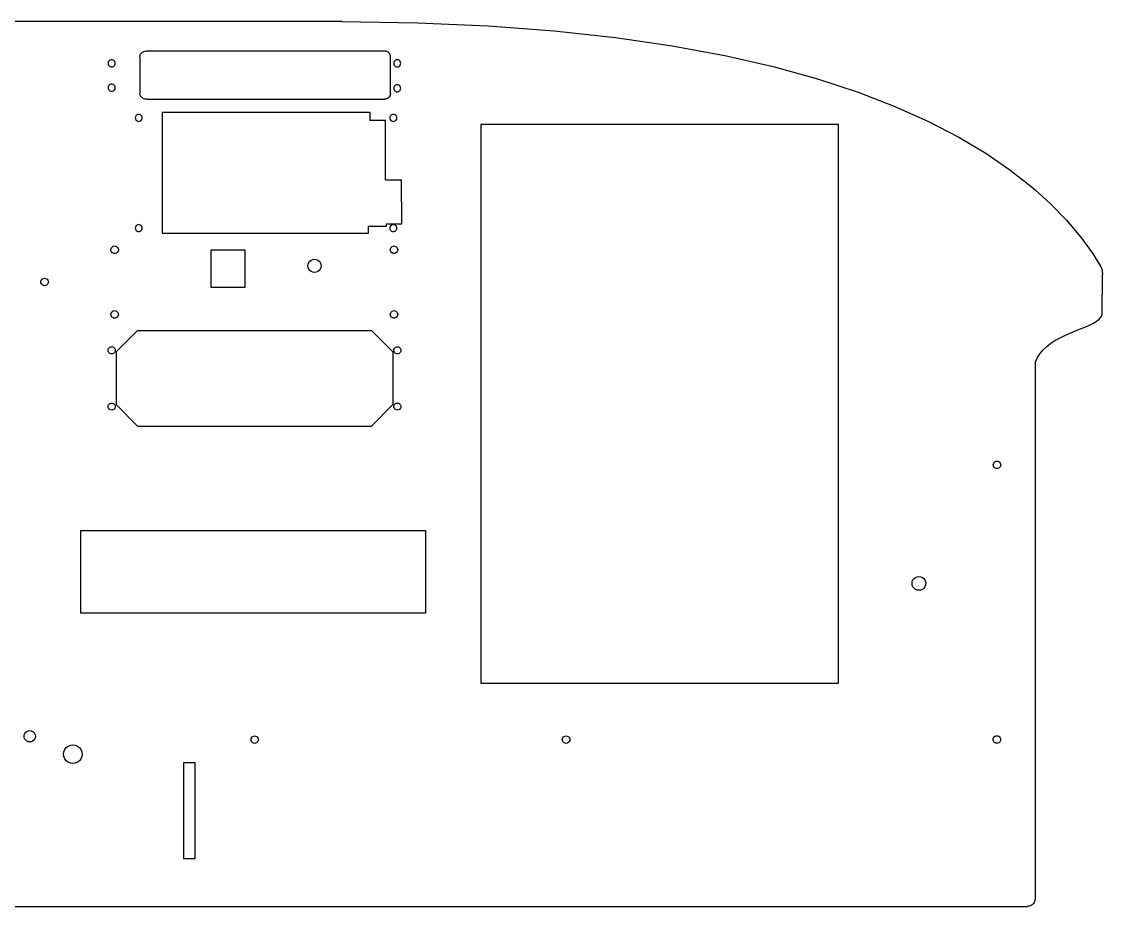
# Model space of a CAD drawing. Extents: x -522 to 650, y -256 to 216.
# Drawn here: x 73 to 650, y -256 to 216 of the extents above; entities that cross this region are included whole.
import ezdxf

# ---------------------------------------------------------------- set-up
doc = ezdxf.new("R2010")
doc.units = 0
doc.layers.get('0').update_dxf_attribs({"linetype": 'CONTINUOUS'})

msp = doc.modelspace()

# ---------------------------------------------------------------- linework, layer by layer
for p, q in [((243.56, 216.08), (-116.44, 216.08)), ((243.56, 216.08), (283.98, 215.52)), ((283.98, 215.52), (321.74, 213.88)), ((321.74, 213.88), (356.92, 211.24)), ((356.92, 211.24), (389.63, 207.67)), ((389.63, 207.67), (419.94, 203.25)), ((419.94, 203.25), (447.95, 198.04)), ((135.74, 197.37), (135.83, 197.83)), ((135.74, 197.37), (135.74, 177.72)), ((135.83, 197.83), (135.98, 198.26)), ((135.98, 198.26), (136.19, 198.68)), ((136.19, 198.68), (136.45, 199.06)), ((136.45, 199.06), (136.76, 199.4)), ((136.76, 199.4), (137.11, 199.7)), ((137.11, 199.7), (137.5, 199.96)), ((137.5, 199.96), (137.92, 200.16)), ((137.92, 200.16), (138.36, 200.3)), ((138.36, 200.3), (138.81, 200.38)), ((138.81, 200.38), (139.27, 200.41)), ((139.27, 200.41), (139.74, 200.37)), ((266.51, 200.37), (139.74, 200.37)), ((266.9, 200.35), (266.51, 200.37)), ((267.28, 200.27), (266.9, 200.35)), ((267.66, 200.15), (267.28, 200.27)), ((268.01, 199.97), (267.66, 200.15)), ((268.33, 199.75), (268.01, 199.97)), ((268.63, 199.5), (268.33, 199.75)), ((268.89, 199.2), (268.63, 199.5)), ((269.11, 198.87), (268.89, 199.2)), ((269.28, 198.52), (269.11, 198.87)), ((269.4, 198.15), (269.28, 198.52)), ((269.48, 197.77), (269.4, 198.15)), ((269.51, 197.37), (269.48, 197.77)), ((269.51, 177.72), (269.51, 197.37)), ((447.95, 198.04), (473.75, 192.12)), ((118.92, 194.31), (118.86, 193.82)), ((118.86, 193.82), (118.92, 193.34)), ((119.11, 194.76), (118.92, 194.31)), ((118.92, 193.34), (119.11, 192.89)), ((119.41, 195.15), (119.11, 194.76)), ((119.11, 192.89), (119.41, 192.5)), ((119.8, 195.45), (119.41, 195.15)), ((119.41, 192.5), (119.8, 192.2)), ((120.25, 195.64), (119.8, 195.45)), ((119.8, 192.2), (120.25, 192.01)), ((120.74, 195.7), (120.25, 195.64)), ((120.25, 192.01), (120.74, 191.95)), ((121.22, 195.64), (120.74, 195.7)), ((120.74, 191.95), (121.22, 192.01)), ((121.67, 195.45), (121.22, 195.64)), ((121.22, 192.01), (121.67, 192.2)), ((122.06, 195.15), (121.67, 195.45)), ((121.67, 192.2), (122.06, 192.5)), ((122.36, 194.76), (122.06, 195.15)), ((122.06, 192.5), (122.36, 192.89)), ((122.55, 194.31), (122.36, 194.76)), ((122.36, 192.89), (122.55, 193.34)), ((122.61, 193.82), (122.55, 194.31)), ((122.55, 193.34), (122.61, 193.82)), ((271.32, 194.31), (271.26, 193.82)), ((271.26, 193.82), (271.32, 193.34)), ((271.51, 194.76), (271.32, 194.31)), ((271.32, 193.34), (271.51, 192.89)), ((271.81, 195.15), (271.51, 194.76)), ((271.51, 192.89), (271.81, 192.5)), ((272.2, 195.45), (271.81, 195.15)), ((271.81, 192.5), (272.2, 192.2)), ((272.65, 195.64), (272.2, 195.45)), ((272.2, 192.2), (272.65, 192.01)), ((273.14, 195.7), (272.65, 195.64)), ((272.65, 192.01), (273.14, 191.95)), ((273.62, 195.64), (273.14, 195.7)), ((273.14, 191.95), (273.62, 192.01)), ((274.07, 195.45), (273.62, 195.64)), ((273.62, 192.01), (274.07, 192.2)), ((274.46, 195.15), (274.07, 195.45)), ((274.07, 192.2), (274.46, 192.5)), ((274.76, 194.76), (274.46, 195.15)), ((274.46, 192.5), (274.76, 192.89)), ((274.95, 194.31), (274.76, 194.76)), ((274.76, 192.89), (274.95, 193.34)), ((275.01, 193.82), (274.95, 194.31)), ((274.95, 193.34), (275.01, 193.82)), ((473.75, 192.12), (497.44, 185.57)), ((497.44, 185.57), (519.1, 178.46)), ((118.92, 181.31), (118.86, 180.82)), ((118.86, 180.82), (118.92, 180.34)), ((119.11, 181.76), (118.92, 181.31)), ((118.92, 180.34), (119.11, 179.89)), ((119.41, 182.15), (119.11, 181.76)), ((119.11, 179.89), (119.41, 179.5)), ((119.8, 182.45), (119.41, 182.15)), ((119.41, 179.5), (119.8, 179.2)), ((120.25, 182.64), (119.8, 182.45)), ((119.8, 179.2), (120.25, 179.01)), ((120.74, 182.7), (120.25, 182.64)), ((120.25, 179.01), (120.74, 178.95)), ((121.22, 182.64), (120.74, 182.7)), ((120.74, 178.95), (121.22, 179.01)), ((121.67, 182.45), (121.22, 182.64)), ((121.22, 179.01), (121.67, 179.2)), ((122.06, 182.15), (121.67, 182.45)), ((121.67, 179.2), (122.06, 179.5)), ((122.36, 181.76), (122.06, 182.15)), ((122.06, 179.5), (122.36, 179.89)), ((122.55, 181.31), (122.36, 181.76)), ((122.36, 179.89), (122.55, 180.34)), ((122.61, 180.82), (122.55, 181.31)), ((122.55, 180.34), (122.61, 180.82)), ((271.32, 181.01), (271.26, 180.52)), ((271.26, 180.52), (271.32, 180.04)), ((271.51, 181.46), (271.32, 181.01)), ((271.32, 180.04), (271.51, 179.59)), ((271.81, 181.85), (271.51, 181.46)), ((271.51, 179.59), (271.81, 179.2)), ((272.2, 182.15), (271.81, 181.85)), ((271.81, 179.2), (272.2, 178.9)), ((272.65, 182.34), (272.2, 182.15)), ((272.2, 178.9), (272.65, 178.71)), ((273.14, 182.4), (272.65, 182.34)), ((273.62, 182.34), (273.14, 182.4)), ((274.07, 182.15), (273.62, 182.34)), ((273.62, 178.71), (274.07, 178.9)), ((274.46, 181.85), (274.07, 182.15)), ((274.07, 178.9), (274.46, 179.2)), ((274.76, 181.46), (274.46, 181.85)), ((274.46, 179.2), (274.76, 179.59)), ((274.95, 181.01), (274.76, 181.46)), ((274.76, 179.59), (274.95, 180.04)), ((275.01, 180.52), (274.95, 181.01)), ((274.95, 180.04), (275.01, 180.52)), ((135.83, 177.27), (135.74, 177.72)), ((135.98, 176.84), (135.83, 177.27)), ((136.19, 176.42), (135.98, 176.84)), ((136.45, 176.04), (136.19, 176.42)), ((136.76, 175.7), (136.45, 176.04)), ((137.11, 175.4), (136.76, 175.7)), ((137.5, 175.14), (137.11, 175.4)), ((137.92, 174.94), (137.5, 175.14)), ((138.36, 174.8), (137.92, 174.94)), ((138.81, 174.71), (138.36, 174.8)), ((139.27, 174.69), (138.81, 174.71)), ((139.74, 174.72), (139.27, 174.69)), ((139.74, 174.72), (266.51, 174.72)), ((266.9, 174.75), (266.51, 174.72)), ((267.28, 174.83), (266.9, 174.75)), ((267.66, 174.95), (267.28, 174.83)), ((268.01, 175.13), (267.66, 174.95)), ((268.33, 175.34), (268.01, 175.13)), ((268.63, 175.6), (268.33, 175.34)), ((268.89, 175.9), (268.63, 175.6)), ((269.11, 176.22), (268.89, 175.9)), ((269.28, 176.58), (269.11, 176.22)), ((269.4, 176.95), (269.28, 176.58)), ((269.48, 177.33), (269.4, 176.95)), ((269.51, 177.72), (269.48, 177.33)), ((272.65, 178.71), (273.14, 178.65)), ((273.14, 178.65), (273.62, 178.71)), ((519.1, 178.46), (538.82, 170.86)), ((258.58, 167.55), (147.6, 167.58)), ((147.6, 167.58), (147.6, 103.24)), ((258.58, 167.55), (258.58, 163.41)), ((538.82, 170.86), (556.7, 162.84)), ((133.38, 165.22), (133.32, 164.74)), ((133.32, 164.74), (133.38, 164.25)), ((133.57, 165.68), (133.38, 165.22)), ((133.38, 164.25), (133.57, 163.8)), ((133.86, 166.06), (133.57, 165.68)), ((133.57, 163.8), (133.86, 163.41)), ((134.25, 166.36), (133.86, 166.06)), ((133.86, 163.41), (134.25, 163.11)), ((134.69, 166.55), (134.25, 166.36)), ((134.25, 163.11), (134.69, 162.93)), ((135.17, 166.61), (134.69, 166.55)), ((134.69, 162.93), (135.17, 162.86)), ((135.65, 166.55), (135.17, 166.61)), ((135.17, 162.86), (135.65, 162.93)), ((136.1, 166.36), (135.65, 166.55)), ((135.65, 162.93), (136.1, 163.11)), ((136.48, 166.06), (136.1, 166.36)), ((136.1, 163.11), (136.48, 163.41)), ((136.78, 165.68), (136.48, 166.06)), ((136.48, 163.41), (136.78, 163.8)), ((136.96, 165.22), (136.78, 165.68)), ((136.78, 163.8), (136.96, 164.25)), ((137.02, 164.74), (136.96, 165.22)), ((136.96, 164.25), (137.02, 164.74)), ((266.96, 163.41), (258.58, 163.41)), ((266.96, 131.64), (266.96, 163.41)), ((269.28, 165.22), (269.21, 164.74)), ((269.21, 164.74), (269.28, 164.25)), ((269.46, 165.68), (269.28, 165.22)), ((269.28, 164.25), (269.46, 163.8)), ((269.76, 166.06), (269.46, 165.68)), ((269.46, 163.8), (269.76, 163.41)), ((270.14, 166.36), (269.76, 166.06)), ((269.76, 163.41), (270.14, 163.11)), ((270.59, 166.55), (270.14, 166.36)), ((270.14, 163.11), (270.59, 162.93)), ((271.07, 166.61), (270.59, 166.55)), ((270.59, 162.93), (271.07, 162.86)), ((271.55, 166.55), (271.07, 166.61)), ((271.07, 162.86), (271.55, 162.93)), ((271.99, 166.36), (271.55, 166.55)), ((271.55, 162.93), (271.99, 163.11)), ((272.38, 166.06), (271.99, 166.36)), ((271.99, 163.11), (272.38, 163.41)), ((272.67, 165.68), (272.38, 166.06)), ((272.38, 163.41), (272.67, 163.8)), ((272.85, 165.22), (272.67, 165.68)), ((272.67, 163.8), (272.85, 164.25)), ((272.92, 164.74), (272.85, 165.22)), ((272.85, 164.25), (272.92, 164.74)), ((556.7, 162.84), (572.82, 154.48)), ((317.8, 161.13), (317.8, -136.82)), ((508.72, 161.13), (317.8, 161.13)), ((508.72, -136.82), (508.72, 161.13)), ((572.82, 154.48), (587.28, 145.85)), ((587.28, 145.85), (600.17, 137.02)), ((600.17, 137.02), (611.57, 128.08)), ((266.96, 131.64), (275.5, 131.64)), ((275.62, 108.21), (275.5, 131.64)), ((611.57, 128.08), (613.56, 126.29)), ((613.56, 126.29), (621.59, 119.08)), ((621.59, 119.08), (630.3, 110.11)), ((630.3, 110.11), (637.81, 101.24)), ((133.38, 106.41), (133.32, 105.93)), ((133.32, 105.93), (133.38, 105.44)), ((133.57, 106.87), (133.38, 106.41)), ((133.38, 105.44), (133.57, 104.99)), ((133.86, 107.25), (133.57, 106.87)), ((133.57, 104.99), (133.86, 104.6)), ((134.25, 107.55), (133.86, 107.25)), ((133.86, 104.6), (134.25, 104.3)), ((134.69, 107.74), (134.25, 107.55)), ((134.25, 104.3), (134.69, 104.12)), ((135.17, 107.8), (134.69, 107.74)), ((134.69, 104.12), (135.17, 104.05)), ((135.65, 107.74), (135.17, 107.8)), ((135.17, 104.05), (135.65, 104.12)), ((136.1, 107.55), (135.65, 107.74)), ((135.65, 104.12), (136.1, 104.3)), ((136.48, 107.25), (136.1, 107.55)), ((136.1, 104.3), (136.48, 104.6)), ((136.78, 106.87), (136.48, 107.25)), ((136.48, 104.6), (136.78, 104.99)), ((136.96, 106.41), (136.78, 106.87)), ((136.78, 104.99), (136.96, 105.44)), ((137.02, 105.93), (136.96, 106.41)), ((136.96, 105.44), (137.02, 105.93)), ((257.73, 103.21), (257.73, 106.85)), ((267.16, 106.85), (257.73, 106.85)), ((267.28, 108.21), (267.16, 106.85)), ((267.28, 108.21), (275.62, 108.21)), ((269.28, 106.41), (269.21, 105.93)), ((269.21, 105.93), (269.28, 105.44)), ((269.46, 106.87), (269.28, 106.41)), ((269.28, 105.44), (269.46, 104.99)), ((269.76, 107.25), (269.46, 106.87)), ((269.46, 104.99), (269.76, 104.6)), ((270.14, 107.55), (269.76, 107.25)), ((269.76, 104.6), (270.14, 104.3)), ((270.59, 107.74), (270.14, 107.55)), ((270.14, 104.3), (270.59, 104.12)), ((271.07, 107.8), (270.59, 107.74)), ((270.59, 104.12), (271.07, 104.05)), ((271.55, 107.74), (271.07, 107.8)), ((271.07, 104.05), (271.55, 104.12)), ((271.99, 107.55), (271.55, 107.74)), ((271.55, 104.12), (271.99, 104.3)), ((272.38, 107.25), (271.99, 107.55)), ((271.99, 104.3), (272.38, 104.6)), ((272.67, 106.87), (272.38, 107.25)), ((272.38, 104.6), (272.67, 104.99)), ((272.85, 106.41), (272.67, 106.87)), ((272.67, 104.99), (272.85, 105.44)), ((272.92, 105.93), (272.85, 106.41)), ((272.85, 105.44), (272.92, 105.93)), ((147.6, 103.24), (257.73, 103.21)), ((637.81, 101.24), (644.2, 92.54)), ((120.32, 94.15), (120.33, 94.67)), ((120.45, 93.65), (120.32, 94.15)), ((120.33, 94.67), (120.47, 95.18)), ((120.71, 93.19), (120.45, 93.65)), ((120.47, 95.18), (120.74, 95.63)), ((121.07, 92.82), (120.71, 93.19)), ((120.74, 95.63), (121.11, 95.99)), ((121.52, 92.55), (121.07, 92.82)), ((121.11, 95.99), (121.57, 96.25)), ((122.03, 92.41), (121.52, 92.55)), ((121.57, 96.25), (122.07, 96.38)), ((122.55, 92.4), (122.03, 92.41)), ((122.07, 96.38), (122.59, 96.37)), ((123.05, 92.53), (122.55, 92.4)), ((122.59, 96.37), (123.1, 96.23)), ((123.51, 92.79), (123.05, 92.53)), ((123.1, 96.23), (123.55, 95.96)), ((123.88, 93.15), (123.51, 92.79)), ((123.55, 95.96), (123.91, 95.59)), ((124.15, 93.6), (123.88, 93.15)), ((123.91, 95.59), (124.17, 95.13)), ((124.29, 94.11), (124.15, 93.6)), ((124.17, 95.13), (124.3, 94.63)), ((124.3, 94.63), (124.29, 94.11)), ((173.81, 94.39), (191.81, 94.39)), ((173.81, 74.19), (173.81, 94.39)), ((191.81, 94.39), (191.81, 74.19)), ((269.41, 94.39), (269.48, 94.91)), ((269.48, 93.87), (269.41, 94.39)), ((269.48, 94.91), (269.68, 95.39)), ((269.68, 93.39), (269.48, 93.87)), ((269.68, 95.39), (270, 95.8)), ((270, 92.98), (269.68, 93.39)), ((270, 95.8), (270.41, 96.12)), ((270.41, 92.66), (270, 92.98)), ((270.41, 96.12), (270.89, 96.32)), ((270.89, 92.46), (270.41, 92.66)), ((270.89, 96.32), (271.41, 96.39)), ((271.41, 92.39), (270.89, 92.46)), ((271.41, 96.39), (271.93, 96.32)), ((271.93, 92.46), (271.41, 92.39)), ((271.93, 96.32), (272.41, 96.12)), ((272.41, 92.66), (271.93, 92.46)), ((272.41, 96.12), (272.82, 95.8)), ((272.82, 92.98), (272.41, 92.66)), ((272.82, 95.8), (273.14, 95.39)), ((273.14, 93.39), (272.82, 92.98)), ((273.14, 95.39), (273.34, 94.91)), ((273.34, 93.87), (273.14, 93.39)), ((273.34, 94.91), (273.41, 94.39)), ((273.41, 94.39), (273.34, 93.87)), ((644.2, 92.54), (648.58, 85.64)), ((225.51, 85.79), (225.63, 86.7)), ((225.63, 86.7), (225.98, 87.54)), ((225.98, 87.54), (226.54, 88.26)), ((226.54, 88.26), (227.26, 88.82)), ((227.26, 88.82), (228.1, 89.17)), ((228.1, 89.17), (229.01, 89.29)), ((229.01, 89.29), (229.92, 89.17)), ((229.92, 89.17), (230.76, 88.82)), ((230.76, 88.82), (231.49, 88.26)), ((231.49, 88.26), (232.04, 87.54)), ((232.04, 87.54), (232.39, 86.7)), ((232.39, 86.7), (232.51, 85.79)), ((225.63, 84.88), (225.51, 85.79)), ((225.98, 84.04), (225.63, 84.88)), ((226.54, 83.31), (225.98, 84.04)), ((227.26, 82.76), (226.54, 83.31)), ((228.1, 82.41), (227.26, 82.76)), ((229.01, 82.29), (228.1, 82.41)), ((229.92, 82.41), (229.01, 82.29)), ((230.76, 82.76), (229.92, 82.41)), ((231.49, 83.31), (230.76, 82.76)), ((232.04, 84.04), (231.49, 83.31)), ((232.39, 84.88), (232.04, 84.04)), ((232.51, 85.79), (232.39, 84.88)), ((648.58, 85.64), (648.69, 85.37)), ((648.69, 85.37), (648.79, 85.14)), ((648.79, 85.14), (648.88, 84.93)), ((648.88, 84.93), (648.97, 84.73)), ((648.97, 84.73), (649.05, 84.55)), ((649.05, 84.55), (649.12, 84.38)), ((649.12, 84.38), (649.19, 84.21)), ((649.19, 84.21), (649.24, 84.03)), ((649.24, 84.03), (649.3, 83.85)), ((649.3, 83.85), (649.34, 83.66)), ((649.34, 83.66), (649.38, 83.46)), ((649.35, 59.69), (649.52, 81.16)), ((649.38, 83.46), (649.41, 83.23)), ((649.41, 83.23), (649.44, 82.98)), ((649.44, 82.98), (649.47, 82.69)), ((649.47, 82.69), (649.49, 82.38)), ((649.49, 82.38), (649.5, 82.02)), ((649.5, 82.02), (649.51, 81.61)), ((649.51, 81.61), (649.52, 81.16)), ((82.93, 77.19), (83, 77.71)), ((83, 76.67), (82.93, 77.19)), ((83, 77.71), (83.2, 78.19)), ((83.2, 76.19), (83, 76.67)), ((83.2, 78.19), (83.52, 78.61)), ((83.52, 75.78), (83.2, 76.19)), ((83.52, 78.61), (83.93, 78.92)), ((83.93, 75.46), (83.52, 75.78)), ((83.93, 78.92), (84.41, 79.12)), ((84.41, 75.26), (83.93, 75.46)), ((84.41, 79.12), (84.93, 79.19)), ((84.93, 75.19), (84.41, 75.26)), ((84.93, 79.19), (85.45, 79.12)), ((85.45, 75.26), (84.93, 75.19)), ((85.45, 79.12), (85.93, 78.92)), ((85.93, 75.46), (85.45, 75.26)), ((85.93, 78.92), (86.34, 78.61)), ((86.34, 75.78), (85.93, 75.46)), ((86.34, 78.61), (86.66, 78.19)), ((86.66, 76.19), (86.34, 75.78)), ((86.66, 78.19), (86.86, 77.71)), ((86.86, 76.67), (86.66, 76.19)), ((86.86, 77.71), (86.93, 77.19)), ((86.93, 77.19), (86.86, 76.67)), ((191.81, 74.19), (173.81, 74.19)), ((120.31, 59.89), (120.38, 60.41)), ((120.38, 59.37), (120.31, 59.89)), ((120.38, 60.41), (120.58, 60.89)), ((120.58, 58.89), (120.38, 59.37)), ((120.58, 60.89), (120.9, 61.3)), ((120.9, 58.48), (120.58, 58.89)), ((120.9, 61.3), (121.31, 61.62)), ((121.31, 58.16), (120.9, 58.48)), ((121.31, 61.62), (121.79, 61.82)), ((121.79, 57.96), (121.31, 58.16)), ((121.79, 61.82), (122.31, 61.89)), ((122.31, 57.89), (121.79, 57.96)), ((122.31, 61.89), (122.83, 61.82)), ((122.83, 57.96), (122.31, 57.89)), ((122.83, 61.82), (123.31, 61.62)), ((123.31, 58.16), (122.83, 57.96)), ((123.31, 61.62), (123.72, 61.3)), ((123.72, 58.48), (123.31, 58.16)), ((123.72, 61.3), (124.04, 60.89)), ((124.04, 58.89), (123.72, 58.48)), ((124.04, 60.89), (124.24, 60.41)), ((124.24, 59.37), (124.04, 58.89)), ((124.24, 60.41), (124.31, 59.89)), ((124.31, 59.89), (124.24, 59.37)), ((269.41, 59.89), (269.48, 60.41)), ((269.48, 59.37), (269.41, 59.89)), ((269.48, 60.41), (269.68, 60.89)), ((269.68, 58.89), (269.48, 59.37)), ((269.68, 60.89), (270, 61.3)), ((270, 58.48), (269.68, 58.89)), ((270, 61.3), (270.41, 61.62)), ((270.41, 58.16), (270, 58.48)), ((270.41, 61.62), (270.89, 61.82)), ((270.89, 57.96), (270.41, 58.16)), ((270.89, 61.82), (271.41, 61.89)), ((271.41, 57.89), (270.89, 57.96)), ((271.41, 61.89), (271.93, 61.82)), ((271.93, 57.96), (271.41, 57.89)), ((271.93, 61.82), (272.41, 61.62)), ((272.41, 58.16), (271.93, 57.96)), ((272.41, 61.62), (272.82, 61.3)), ((272.82, 58.48), (272.41, 58.16)), ((272.82, 61.3), (273.14, 60.89)), ((273.14, 58.89), (272.82, 58.48)), ((273.14, 60.89), (273.34, 60.41)), ((273.34, 59.37), (273.14, 58.89)), ((273.34, 60.41), (273.41, 59.89)), ((273.41, 59.89), (273.34, 59.37)), ((647.75, 57.29), (648.73, 58.44)), ((648.73, 58.44), (649.35, 59.69)), ((636.42, 51.58), (638.76, 52.5)), ((638.76, 52.5), (640.97, 53.41)), ((640.97, 53.41), (643.01, 54.32)), ((643.01, 54.32), (644.85, 55.26)), ((644.85, 55.26), (646.44, 56.24)), ((646.44, 56.24), (647.75, 57.29)), ((134.47, 51.32), (123.16, 39.87)), ((134.47, 51.32), (259.45, 51.32)), ((259.45, 51.32), (270.81, 39.86)), ((624.2, 45.94), (626.59, 47.28)), ((626.59, 47.28), (629.04, 48.49)), ((629.04, 48.49), (631.52, 49.59)), ((631.52, 49.59), (634, 50.62)), ((634, 50.62), (636.42, 51.58)), ((118.86, 40.74), (118.92, 41.22)), ((118.92, 40.25), (118.86, 40.74)), ((118.92, 41.22), (119.11, 41.68)), ((119.11, 41.68), (119.41, 42.06)), ((119.41, 42.06), (119.8, 42.36)), ((119.8, 42.36), (120.25, 42.55)), ((120.25, 42.55), (120.74, 42.61)), ((120.74, 42.61), (121.22, 42.55)), ((121.22, 42.55), (121.67, 42.36)), ((121.67, 42.36), (122.06, 42.06)), ((122.06, 42.06), (122.36, 41.68)), ((122.36, 41.68), (122.55, 41.22)), ((122.55, 41.22), (122.61, 40.74)), ((122.61, 40.74), (122.55, 40.25)), ((271.36, 40.74), (271.42, 41.22)), ((271.42, 40.25), (271.36, 40.74)), ((271.42, 41.22), (271.61, 41.68)), ((271.61, 41.68), (271.91, 42.06)), ((271.91, 42.06), (272.3, 42.36)), ((272.3, 42.36), (272.75, 42.55)), ((272.75, 42.55), (273.24, 42.61)), ((273.24, 42.61), (273.72, 42.55)), ((273.72, 42.55), (274.17, 42.36)), ((274.17, 42.36), (274.56, 42.06)), ((274.56, 42.06), (274.86, 41.68)), ((274.86, 41.68), (275.05, 41.22)), ((275.05, 41.22), (275.11, 40.74)), ((275.11, 40.74), (275.05, 40.25)), ((616.15, 38.91), (617.86, 40.97)), ((617.86, 40.97), (619.8, 42.81)), ((619.8, 42.81), (621.93, 44.46)), ((621.93, 44.46), (624.2, 45.94)), ((119.11, 39.8), (118.92, 40.25)), ((119.41, 39.41), (119.11, 39.8)), ((119.8, 39.11), (119.41, 39.41)), ((120.25, 38.93), (119.8, 39.11)), ((120.74, 38.86), (120.25, 38.93)), ((121.22, 38.93), (120.74, 38.86)), ((121.67, 39.11), (121.22, 38.93)), ((122.06, 39.41), (121.67, 39.11)), ((122.36, 39.8), (122.06, 39.41)), ((122.55, 40.25), (122.36, 39.8)), ((123.16, 39.87), (123.16, 11.78)), ((270.81, 39.86), (270.81, 11.78)), ((271.61, 39.8), (271.42, 40.25)), ((271.91, 39.41), (271.61, 39.8)), ((272.3, 39.11), (271.91, 39.41)), ((272.75, 38.93), (272.3, 39.11)), ((273.24, 38.86), (272.75, 38.93)), ((273.72, 38.93), (273.24, 38.86)), ((274.17, 39.11), (273.72, 38.93)), ((274.56, 39.41), (274.17, 39.11)), ((274.86, 39.8), (274.56, 39.41)), ((275.05, 40.25), (274.86, 39.8)), ((613.56, 34.08), (614.7, 36.62)), ((614.7, 36.62), (616.15, 38.91)), ((613.56, 34.08), (613.56, -201.38)), ((118.92, 11.22), (119.11, 11.68)), ((119.11, 11.68), (119.41, 12.06)), ((119.41, 12.06), (119.8, 12.36)), ((119.8, 12.36), (120.25, 12.55)), ((120.25, 12.55), (120.74, 12.61)), ((120.74, 12.61), (121.22, 12.55)), ((121.22, 12.55), (121.67, 12.36)), ((121.67, 12.36), (122.06, 12.06)), ((122.06, 12.06), (122.36, 11.68)), ((122.36, 11.68), (122.55, 11.22)), ((123.16, 11.78), (134.47, 0.32)), ((270.81, 11.78), (259.5, 0.32)), ((271.42, 11.22), (271.61, 11.68)), ((271.61, 11.68), (271.91, 12.06)), ((271.91, 12.06), (272.3, 12.36)), ((272.3, 12.36), (272.75, 12.55)), ((272.75, 12.55), (273.24, 12.61)), ((273.24, 12.61), (273.72, 12.55)), ((273.72, 12.55), (274.17, 12.36)), ((274.17, 12.36), (274.56, 12.06)), ((274.56, 12.06), (274.86, 11.68)), ((274.86, 11.68), (275.05, 11.22)), ((118.86, 10.74), (118.92, 11.22)), ((118.92, 10.25), (118.86, 10.74)), ((119.11, 9.8), (118.92, 10.25)), ((119.41, 9.41), (119.11, 9.8)), ((119.8, 9.11), (119.41, 9.41)), ((120.25, 8.93), (119.8, 9.11)), ((120.74, 8.86), (120.25, 8.93)), ((121.22, 8.93), (120.74, 8.86)), ((121.67, 9.11), (121.22, 8.93)), ((122.06, 9.41), (121.67, 9.11)), ((122.36, 9.8), (122.06, 9.41)), ((122.55, 10.25), (122.36, 9.8)), ((122.55, 11.22), (122.61, 10.74)), ((122.61, 10.74), (122.55, 10.25)), ((271.36, 10.74), (271.42, 11.22)), ((271.42, 10.25), (271.36, 10.74)), ((271.61, 9.8), (271.42, 10.25)), ((271.91, 9.41), (271.61, 9.8)), ((272.3, 9.11), (271.91, 9.41)), ((272.75, 8.93), (272.3, 9.11)), ((273.24, 8.86), (272.75, 8.93)), ((273.72, 8.93), (273.24, 8.86)), ((274.17, 9.11), (273.72, 8.93)), ((274.56, 9.41), (274.17, 9.11)), ((274.86, 9.8), (274.56, 9.41)), ((275.05, 10.25), (274.86, 9.8)), ((275.05, 11.22), (275.11, 10.74)), ((275.11, 10.74), (275.05, 10.25)), ((134.47, 0.32), (259.5, 0.32)), ((591.25, -20.4), (591.32, -19.88)), ((591.32, -20.92), (591.25, -20.4)), ((591.32, -19.88), (591.52, -19.4)), ((591.52, -21.4), (591.32, -20.92)), ((591.52, -19.4), (591.84, -18.99)), ((591.84, -21.81), (591.52, -21.4)), ((591.84, -18.99), (592.25, -18.67)), ((592.25, -22.13), (591.84, -21.81)), ((592.25, -18.67), (592.74, -18.47)), ((592.74, -22.33), (592.25, -22.13)), ((592.74, -18.47), (593.25, -18.4)), ((593.25, -22.4), (592.74, -22.33)), ((593.25, -18.4), (593.77, -18.47)), ((593.77, -22.33), (593.25, -22.4)), ((593.77, -18.47), (594.25, -18.67)), ((594.25, -22.13), (593.77, -22.33)), ((594.25, -18.67), (594.67, -18.99)), ((594.67, -21.81), (594.25, -22.13)), ((594.67, -18.99), (594.99, -19.4)), ((594.99, -21.4), (594.67, -21.81)), ((594.99, -19.4), (595.19, -19.88)), ((595.19, -20.92), (594.99, -21.4)), ((595.19, -19.88), (595.25, -20.4)), ((595.25, -20.4), (595.19, -20.92)), ((104.25, -99.41), (104.25, -55.41)), ((104.25, -55.41), (288.25, -55.41)), ((288.25, -55.41), (288.25, -99.41)), ((549.01, -80.99), (549.77, -80.41)), ((549.77, -80.41), (550.66, -80.04)), ((550.66, -80.04), (551.62, -79.92)), ((551.62, -79.92), (552.57, -80.04)), ((552.57, -80.04), (553.46, -80.41)), ((553.46, -80.41), (554.22, -80.99)), ((547.93, -83.6), (548.06, -82.64)), ((548.06, -84.55), (547.93, -83.6)), ((548.06, -82.64), (548.43, -81.76)), ((548.43, -85.44), (548.06, -84.55)), ((548.43, -81.76), (549.01, -80.99)), ((549.01, -86.2), (548.43, -85.44)), ((549.77, -86.79), (549.01, -86.2)), ((554.22, -86.2), (553.46, -86.79)), ((554.22, -80.99), (554.8, -81.76)), ((554.8, -85.44), (554.22, -86.2)), ((554.8, -81.76), (555.17, -82.64)), ((555.17, -84.55), (554.8, -85.44)), ((555.17, -82.64), (555.3, -83.6)), ((555.3, -83.6), (555.17, -84.55)), ((550.66, -87.15), (549.77, -86.79)), ((551.62, -87.28), (550.66, -87.15)), ((552.57, -87.15), (551.62, -87.28)), ((553.46, -86.79), (552.57, -87.15)), ((288.25, -99.41), (104.25, -99.41)), ((317.8, -136.82), (508.72, -136.82)), ((74, -165.18), (74.1, -164.41)), ((74.1, -165.96), (74, -165.18)), ((74.1, -164.41), (74.4, -163.68)), ((74.4, -166.68), (74.1, -165.96)), ((74.4, -163.68), (74.88, -163.06)), ((74.88, -167.3), (74.4, -166.68)), ((74.88, -163.06), (75.5, -162.58)), ((75.5, -162.58), (76.22, -162.29)), ((76.22, -162.29), (77, -162.18)), ((77, -162.18), (77.78, -162.29)), ((77.78, -162.29), (78.5, -162.58)), ((78.5, -162.58), (79.12, -163.06)), ((79.12, -163.06), (79.6, -163.68)), ((79.6, -166.68), (79.12, -167.3)), ((79.6, -163.68), (79.9, -164.41)), ((79.9, -165.96), (79.6, -166.68)), ((79.9, -164.41), (80, -165.18)), ((80, -165.18), (79.9, -165.96)), ((195.03, -166.98), (195.1, -166.46)), ((195.1, -167.5), (195.03, -166.98)), ((195.1, -166.46), (195.3, -165.98)), ((195.3, -165.98), (195.61, -165.56)), ((195.61, -165.56), (196.03, -165.25)), ((196.03, -165.25), (196.51, -165.05)), ((196.51, -165.05), (197.03, -164.98)), ((197.03, -164.98), (197.55, -165.05)), ((197.55, -165.05), (198.03, -165.25)), ((198.03, -165.25), (198.44, -165.56)), ((198.44, -165.56), (198.76, -165.98)), ((198.76, -165.98), (198.96, -166.46)), ((198.96, -166.46), (199.03, -166.98)), ((199.03, -166.98), (198.96, -167.5)), ((361.25, -166.98), (361.32, -166.46)), ((361.32, -167.5), (361.25, -166.98)), ((361.32, -166.46), (361.52, -165.98)), ((361.52, -165.98), (361.84, -165.56)), ((361.84, -165.56), (362.25, -165.25)), ((362.25, -165.25), (362.74, -165.05)), ((362.74, -165.05), (363.25, -164.98)), ((363.25, -164.98), (363.77, -165.05)), ((363.77, -165.05), (364.25, -165.25)), ((364.25, -165.25), (364.67, -165.56)), ((364.67, -165.56), (364.99, -165.98)), ((364.99, -165.98), (365.19, -166.46)), ((365.19, -166.46), (365.25, -166.98)), ((365.25, -166.98), (365.19, -167.5)), ((591.21, -166.93), (591.28, -166.41)), ((591.28, -167.45), (591.21, -166.93)), ((591.28, -166.41), (591.48, -165.93)), ((591.48, -165.93), (591.8, -165.52)), ((591.8, -165.52), (592.21, -165.2)), ((592.21, -165.2), (592.69, -165)), ((592.69, -165), (593.21, -164.93)), ((593.21, -164.93), (593.73, -165)), ((593.73, -165), (594.21, -165.2)), ((594.21, -165.2), (594.63, -165.52)), ((594.63, -165.52), (594.94, -165.93)), ((594.94, -165.93), (595.14, -166.41)), ((595.14, -166.41), (595.21, -166.93)), ((595.21, -166.93), (595.14, -167.45)), ((75.5, -167.78), (74.88, -167.3)), ((76.22, -168.08), (75.5, -167.78)), ((77, -168.18), (76.22, -168.08)), ((77.78, -168.08), (77, -168.18)), ((78.5, -167.78), (77.78, -168.08)), ((79.12, -167.3), (78.5, -167.78)), ((95.17, -173.45), (95.67, -172.24)), ((95.67, -172.24), (96.47, -171.21)), ((96.47, -171.21), (97.5, -170.41)), ((97.5, -170.41), (98.71, -169.91)), ((98.71, -169.91), (100, -169.74)), ((100, -169.74), (101.29, -169.91)), ((101.29, -169.91), (102.5, -170.41)), ((102.5, -170.41), (103.54, -171.21)), ((103.54, -171.21), (104.33, -172.24)), ((104.33, -172.24), (104.83, -173.45)), ((195.3, -167.98), (195.1, -167.5)), ((195.61, -168.39), (195.3, -167.98)), ((196.03, -168.71), (195.61, -168.39)), ((196.51, -168.91), (196.03, -168.71)), ((197.03, -168.98), (196.51, -168.91)), ((197.55, -168.91), (197.03, -168.98)), ((198.03, -168.71), (197.55, -168.91)), ((198.44, -168.39), (198.03, -168.71)), ((198.76, -167.98), (198.44, -168.39)), ((198.96, -167.5), (198.76, -167.98)), ((361.52, -167.98), (361.32, -167.5)), ((361.84, -168.39), (361.52, -167.98)), ((362.25, -168.71), (361.84, -168.39)), ((362.74, -168.91), (362.25, -168.71)), ((363.25, -168.98), (362.74, -168.91)), ((363.77, -168.91), (363.25, -168.98)), ((364.25, -168.71), (363.77, -168.91)), ((364.67, -168.39), (364.25, -168.71)), ((364.99, -167.98), (364.67, -168.39)), ((365.19, -167.5), (364.99, -167.98)), ((591.48, -167.93), (591.28, -167.45)), ((591.8, -168.34), (591.48, -167.93)), ((592.21, -168.66), (591.8, -168.34)), ((592.69, -168.86), (592.21, -168.66)), ((593.21, -168.93), (592.69, -168.86)), ((593.73, -168.86), (593.21, -168.93)), ((594.21, -168.66), (593.73, -168.86)), ((594.63, -168.34), (594.21, -168.66)), ((594.94, -167.93), (594.63, -168.34)), ((595.14, -167.45), (594.94, -167.93)), ((95, -174.74), (95.17, -173.45)), ((95.17, -176.04), (95, -174.74)), ((95.67, -177.24), (95.17, -176.04)), ((96.47, -178.28), (95.67, -177.24)), ((97.5, -179.07), (96.47, -178.28)), ((103.53, -178.28), (102.5, -179.07)), ((104.33, -177.24), (103.53, -178.28)), ((104.83, -176.04), (104.33, -177.24)), ((104.83, -173.45), (105, -174.74)), ((105, -174.74), (104.83, -176.04)), ((98.71, -179.57), (97.5, -179.07)), ((100, -179.74), (98.71, -179.57)), ((101.29, -179.57), (100, -179.74)), ((102.5, -179.07), (101.29, -179.57)), ((159, -179.41), (159, -230.41)), ((165.35, -179.41), (159, -179.41)), ((165.35, -230.41), (165.35, -179.41)), ((613.56, -201.38), (613.56, -251.92)), ((159, -230.41), (165.35, -230.41)), ((613.26, -253.45), (613.03, -253.92)), ((613.43, -252.96), (613.26, -253.45)), ((613.53, -252.44), (613.43, -252.96)), ((613.56, -251.92), (613.53, -252.44)), ((-482.44, -255.92), (599, -255.92)), ((599, -255.92), (609.56, -255.92)), ((610.08, -255.89), (609.56, -255.92)), ((610.6, -255.78), (610.08, -255.89)), ((611.09, -255.62), (610.6, -255.78)), ((611.56, -255.38), (611.09, -255.62)), ((612, -255.09), (611.56, -255.38)), ((612.39, -254.75), (612, -255.09)), ((612.74, -254.35), (612.39, -254.75)), ((613.03, -253.92), (612.74, -254.35))]:
    msp.add_line(p, q)

doc.saveas('drawing.dxf')
